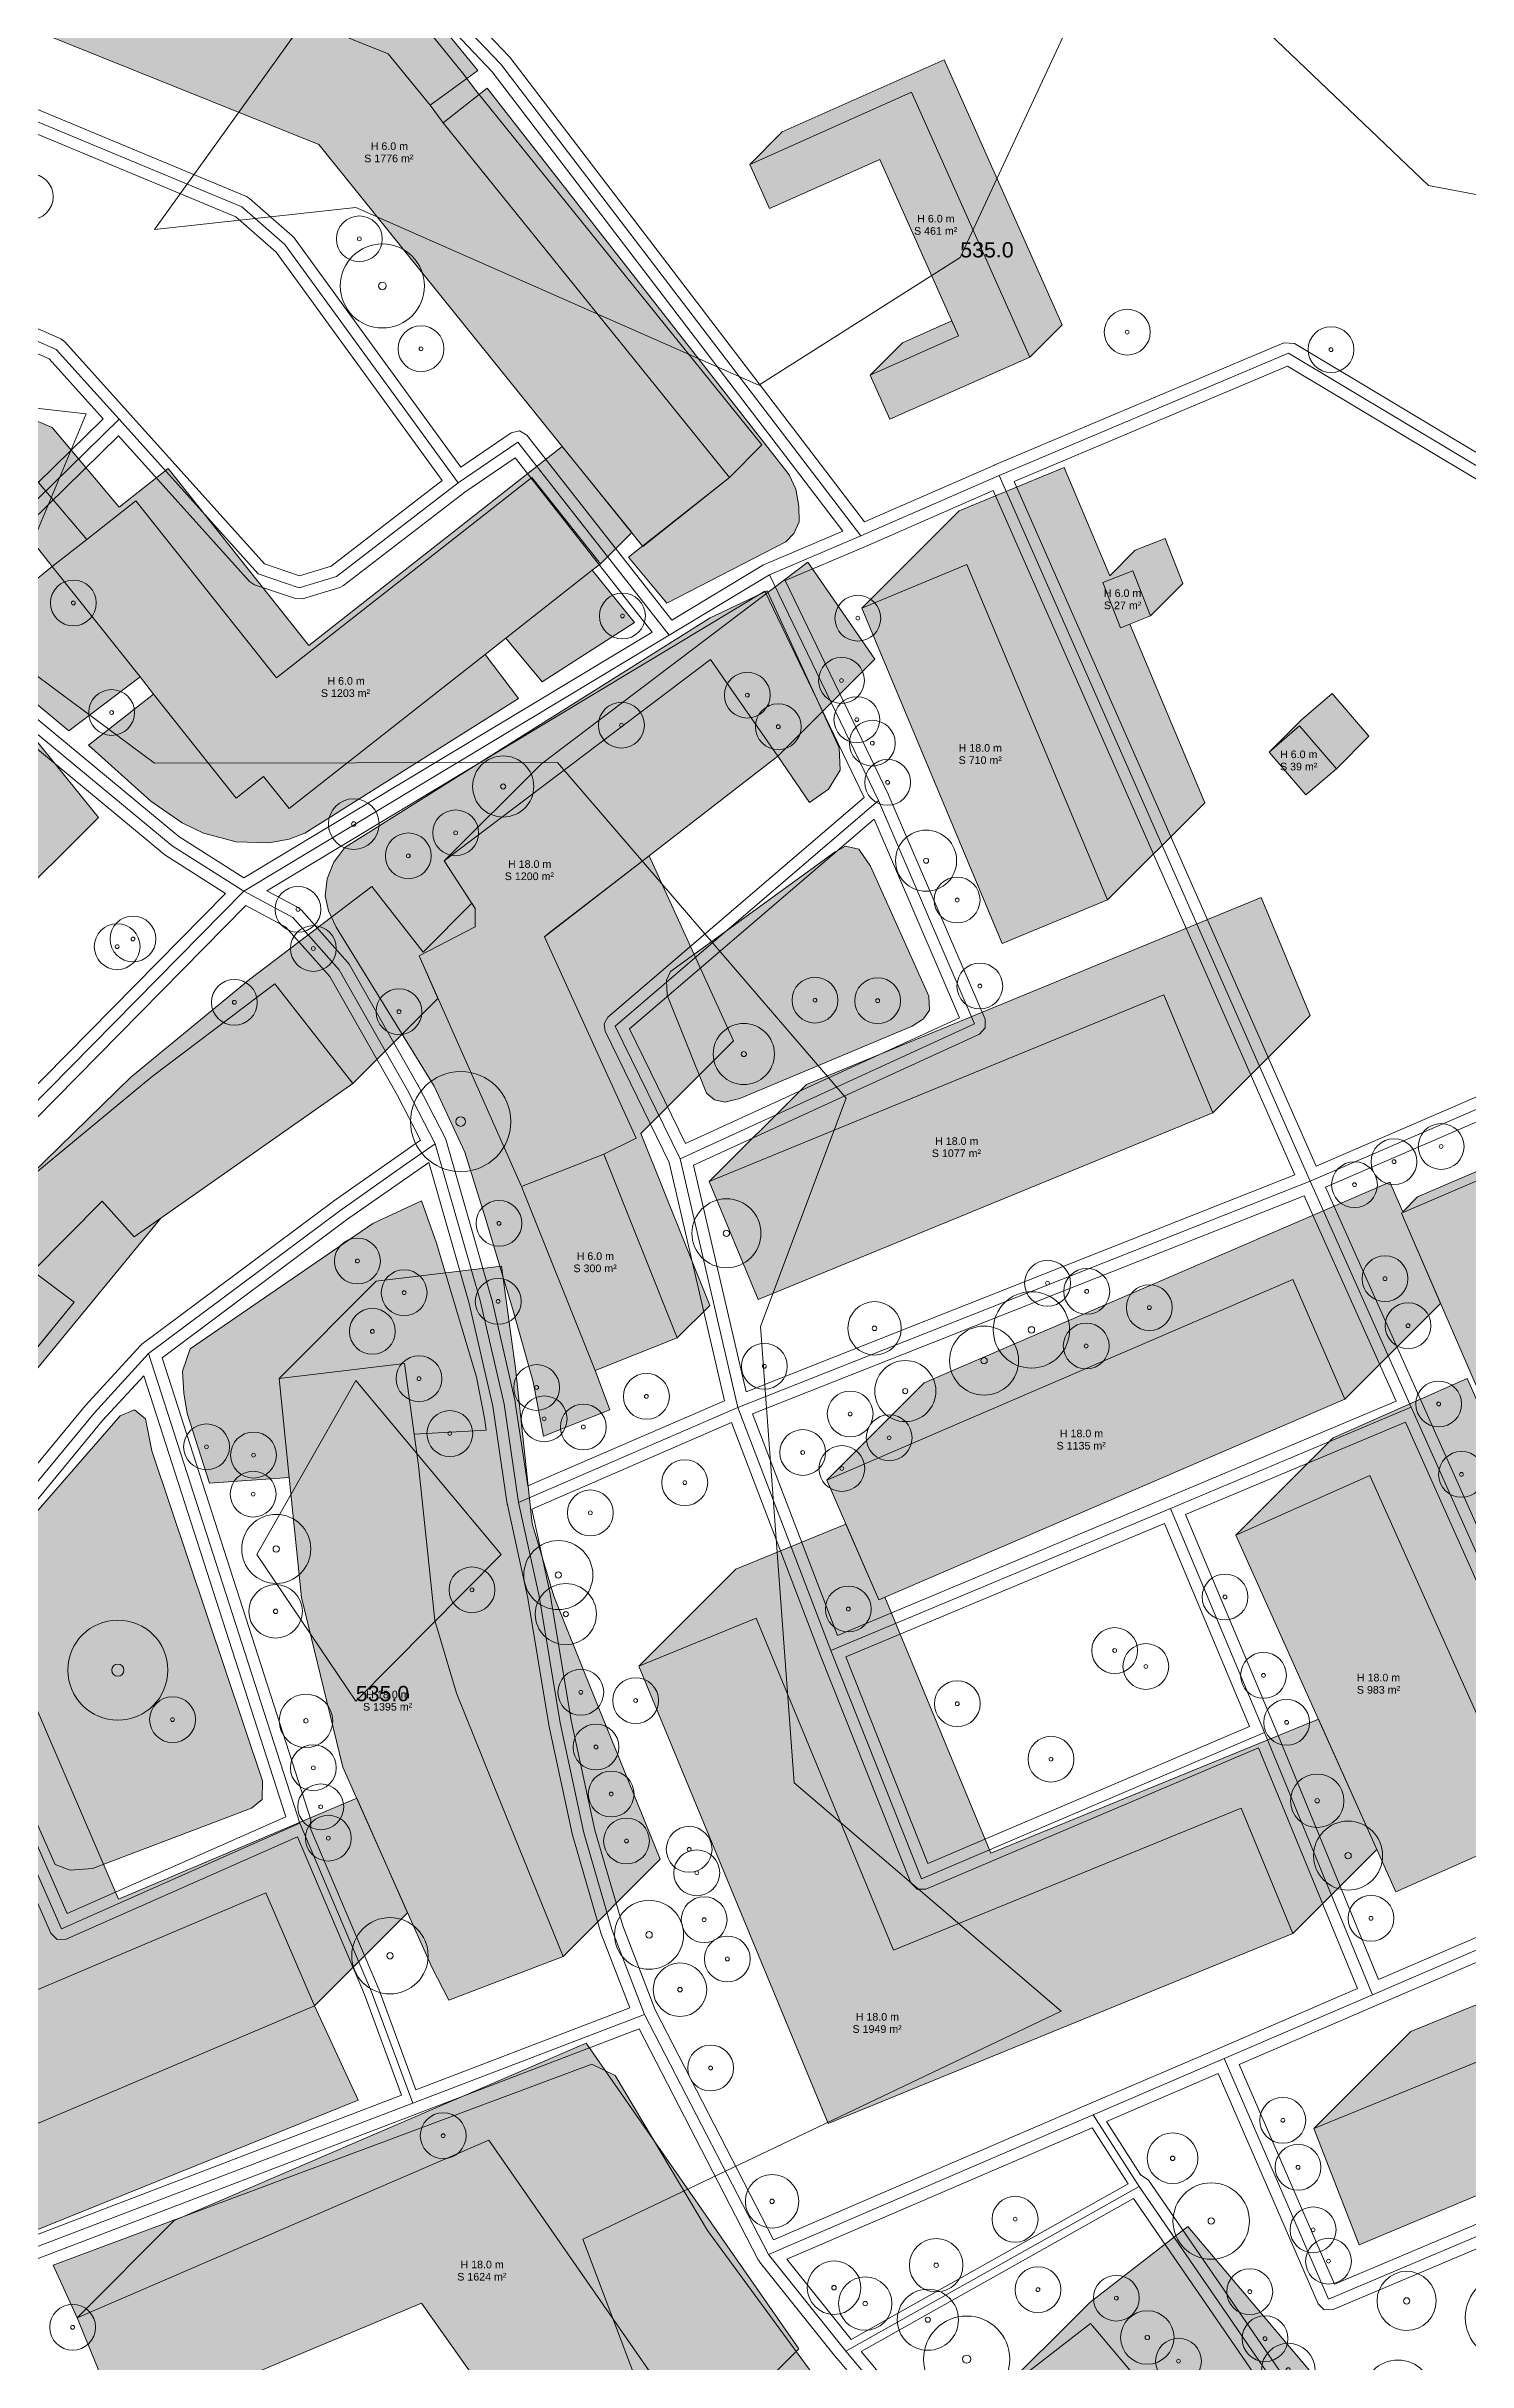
# Model space of a CAD drawing. Header units: metres. Extents: x -4 to 1086, y -7 to 929.
# Drawn here: x 500.1 to 686.2, y 417.3 to 720.5 of the extents above; entities that cross this region are included whole.
import ezdxf

# ---------------------------------------------------------------- set-up
doc = ezdxf.new("R2010")
doc.units = ezdxf.units.M
doc.header["$MEASUREMENT"] = 0
for name, color, linetype, lineweight, true_color in [('TPX_BUILDING_AREAS_TEXT', 7, 'CONTINUOUS', 0, 0x000000), ('TPX_BUILDING_HEIGHTS_TEXT', 7, 'CONTINUOUS', 0, 0x000000), ('TPX_BUILDINGS', 7, 'CONTINUOUS', 0, 0x000000), ('TPX_BUILDINGS_HATCH', 7, 'CONTINUOUS', 0, 0xf0f0f0), ('TPX_BUILDINGS_SHADOWS_HATCH', 7, 'CONTINUOUS', 0, 0x000000), ('TPX_BUILDINGS_SHADOWS_OUTLINES', 7, 'CONTINUOUS', 0, 0x000000), ('TPX_CONTOUR_LINES_5M', 7, 'CONTINUOUS', 0, 0x969696), ('TPX_CONTOUR_LINES_5M_TEXT', 7, 'CONTINUOUS', 0, 0x000000), ('TPX_ROADS_AXES', 7, 'CONTINUOUS', 0, 0x323232), ('TPX_ROADS_CONTOURS', 7, 'CONTINUOUS', 0, 0x646464), ('TPX_VEGETATION_GREEN_SPACES', 7, 'CONTINUOUS', 0, 0x58ba48), ('TPX_VEGETATION_GREEN_SPACES_HATCH', 7, 'CONTINUOUS', 0, 0x58ba48), ('TPX_VEGETATION_TREES_INDIVIDUAL', 7, 'CONTINUOUS', 0, 0x136734)]:
    doc.layers.add(name, color=color, linetype=linetype, lineweight=lineweight, true_color=true_color)
doc.styles.add('TPX_TEXTE', font='arial.ttf')

# ---------------------------------------------------------------- blocks, each defined once
blk = doc.blocks.new('TREETR003_CR035')
at = {"layer": 'TPX_VEGETATION_TREES_INDIVIDUAL'}
for radius in [3.5, 0.292]:
    blk.add_circle((0, 0, 0.04), radius, dxfattribs=at)
blk = doc.blocks.new('TREETR003_CR030')
at = {"layer": 'TPX_VEGETATION_TREES_INDIVIDUAL'}
for radius in [3, 0.25]:
    blk.add_circle((0, 0, 0.04), radius, dxfattribs=at)
blk = doc.blocks.new('TREETR005_CR055')
at = {"layer": 'TPX_VEGETATION_TREES_INDIVIDUAL'}
for radius in [5.51, 0.5]:
    blk.add_circle((0, 0, 0.04), radius, dxfattribs=at)
blk = doc.blocks.new('TREETR005_CR057')
at = {"layer": 'TPX_VEGETATION_TREES_INDIVIDUAL'}
for radius in [5.65, 0.542]:
    blk.add_circle((0, 0, 0.04), radius, dxfattribs=at)
blk = doc.blocks.new('TREETR003_CR033')
at = {"layer": 'TPX_VEGETATION_TREES_INDIVIDUAL'}
for radius in [3.32, 0.292]:
    blk.add_circle((0, 0, 0.04), radius, dxfattribs=at)
blk = doc.blocks.new('TREETR004_CR039')
at = {"layer": 'TPX_VEGETATION_TREES_INDIVIDUAL'}
for radius in [3.87, 0.417]:
    blk.add_circle((0, 0, 0.04), radius, dxfattribs=at)
blk = doc.blocks.new('TREETR003_CR040')
at = {"layer": 'TPX_VEGETATION_TREES_INDIVIDUAL'}
for radius in [4, 0.333]:
    blk.add_circle((0, 0, 0.04), radius, dxfattribs=at)
blk = doc.blocks.new('TREETR004_CR050')
at = {"layer": 'TPX_VEGETATION_TREES_INDIVIDUAL'}
for radius in [5, 0.417]:
    blk.add_circle((0, 0, 0.04), radius, dxfattribs=at)
blk = doc.blocks.new('TREETR006_CR066')
at = {"layer": 'TPX_VEGETATION_TREES_INDIVIDUAL'}
for radius in [6.56, 0.625]:
    blk.add_circle((0, 0, 0.04), radius, dxfattribs=at)
blk = doc.blocks.new('TREETR004_CR045')
at = {"layer": 'TPX_VEGETATION_TREES_INDIVIDUAL'}
for radius in [4.52, 0.417]:
    blk.add_circle((0, 0, 0.04), radius, dxfattribs=at)
blk = doc.blocks.new('TREETR008_CR066')
at = {"layer": 'TPX_VEGETATION_TREES_INDIVIDUAL'}
for radius in [6.55, 0.792]:
    blk.add_circle((0, 0, 0.04), radius, dxfattribs=at)

msp = doc.modelspace()

# ---------------------------------------------------------------- hatches: boundary and pattern name
at = {"layer": 'TPX_BUILDINGS_HATCH'}
for points in [[(493.4, 740.28), (487.98, 726.94), (535.82, 707.66), (578.21, 655.04), (589.56, 664.08), (552.1, 710.5), (550.38, 712.82), (544.9, 719.55), (507.77, 734.51), (503.33, 736.14), (493.4, 740.28)], [(613.4, 714.52), (592.21, 705.07), (594.78, 699.3), (609.23, 705.73), (619.53, 682.6), (607.97, 677.46), (610.54, 671.68), (628.86, 679.83), (613.4, 714.52)], [(490.13, 669.15), (487.9, 663.71), (493.68, 661.54), (500.92, 652.39), (505.43, 655.94), (496.63, 666.35), (490.13, 669.15)], [(505.43, 655.94), (500.92, 652.39), (512.41, 637.93), (514.18, 635.69), (525, 622.07), (528.58, 624.88), (531.91, 620.69), (557.56, 640.87), (560.28, 643.01), (571.6, 651.91), (572.67, 652.76), (563.67, 664.08), (530.27, 637.8), (511.85, 660.99), (505.43, 655.94)], [(620.65, 652.66), (606.89, 646.95), (625.26, 603.03), (639.04, 608.74), (620.65, 652.66)], [(642.36, 651.82), (638.43, 650.29), (640.74, 644.39), (644.67, 645.93), (642.36, 651.82)], [(556.29, 605.21), (548.94, 601.39), (562.35, 571.19), (573.1, 575.44), (577.35, 577.53), (565.33, 603.91), (595.88, 627.55), (587.09, 640.23), (552.23, 613.85), (556.28, 607.61), (556.29, 605.21)], [(664.2, 631.52), (660.2, 628.08), (665.02, 622.48), (669.02, 625.92), (664.2, 631.52)], [(476.8, 548.62), (469.05, 538.38), (481.52, 528.85), (503.78, 556.04), (498.37, 560.09), (507.46, 569.26), (511.62, 564.61), (540.26, 584.69), (530.03, 597.74), (514.01, 585.59), (498.5, 572.77), (487.27, 561.81), (476.8, 548.62)], [(646.41, 596.31), (586.92, 571.84), (593.33, 556.38), (652.84, 580.85), (646.41, 596.31)], [(725.4, 588.29), (677.51, 567.71), (687.32, 545.12), (735.23, 565.68), (725.4, 588.29)], [(573.1, 575.44), (562.35, 571.19), (571.99, 547.11), (582.73, 551.37), (573.1, 575.44)], [(663.29, 559.02), (602.3, 532.74), (609.12, 517.07), (670.11, 543.35), (663.29, 559.02)], [(547.01, 548.02), (530.6, 546.06), (531.94, 533.07), (533.54, 517.39), (538.96, 495.16), (550.6, 468.95), (552.83, 464.65), (567.78, 470.35), (558.52, 493.15), (553.84, 504.82), (551, 514.35), (548.84, 534.67), (548.27, 538.78), (547.01, 548.02)], [(673.4, 533.34), (655.84, 525.55), (676.78, 478.82), (694.33, 486.61), (673.4, 533.34)], [(593.06, 514.67), (577.68, 508.37), (602.48, 448.46), (663.32, 473.38), (656.54, 489.79), (611.05, 471.17), (593.06, 514.67)], [(477.65, 509.87), (462.57, 503.46), (488.14, 443.88), (535.24, 463.89), (528.88, 478.71), (496.87, 465.11), (485.83, 490.81), (477.65, 509.87)], [(710.11, 465.8), (666.04, 447.81), (671.99, 432.58), (716.62, 451.32), (710.11, 465.8)], [(558.06, 446.28), (504.16, 423.03), (510.09, 408.54), (549.23, 424.94), (570.12, 395.46), (585.9, 406.23), (558.06, 446.28)], [(636.82, 422.27), (624, 412.31), (657.94, 370.75), (661.02, 372.4), (667.53, 364.18), (732.02, 368.09), (730.8, 384.18), (671.52, 381.16), (636.82, 422.27)]]:
    msp.add_hatch(color=256, dxfattribs=at).paths.add_polyline_path(points)
at = {"layer": 'TPX_BUILDINGS_SHADOWS_HATCH'}
for points in [[(462.28, 691.39), (461.54, 689.61), (493.24, 676.75), (490.13, 669.15), (496.63, 666.35), (505.43, 655.94), (511.85, 660.99), (530.27, 637.8), (563.67, 664.08), (572.67, 652.76), (576.76, 656.85), (567.67, 668.13), (534.51, 642.04), (516.09, 665.23), (509.67, 660.18), (500.88, 670.59), (494.37, 673.39), (497.48, 680.99), (469.8, 692.22), (471.27, 693.7), (492.87, 746.46), (479.91, 751.72), (475.67, 747.48), (488.63, 742.22), (467.03, 689.46), (462.28, 691.39)], [(497.64, 744.52), (493.4, 740.28), (503.33, 736.14), (507.77, 734.51), (544.9, 719.55), (550.38, 712.82), (552.1, 710.5), (589.56, 664.08), (593.8, 668.32), (556.34, 714.74), (554.62, 717.07), (549.14, 723.79), (512.01, 738.75), (507.57, 740.38), (497.64, 744.52)], [(596.45, 709.32), (592.21, 705.07), (613.4, 714.52), (628.86, 679.83), (633.1, 684.07), (617.65, 718.76), (596.45, 709.32)], [(612.21, 681.7), (607.97, 677.46), (619.53, 682.6), (618.66, 684.57), (612.21, 681.7)], [(454.28, 664.22), (441.55, 651.49), (465.93, 641.77), (494.23, 606.81), (506.95, 619.54), (478.66, 654.5), (454.28, 664.22)], [(619.62, 659.68), (606.89, 646.95), (620.65, 652.66), (639.04, 608.74), (651.77, 621.47), (641.97, 644.87), (640.74, 644.39), (638.43, 650.29), (642.36, 651.82), (644.67, 645.93), (648.92, 650.17), (646.61, 656.07), (642.68, 654.53), (639.33, 651.18), (633.38, 665.39), (619.62, 659.68)], [(564.96, 626.57), (552.23, 613.85), (587.09, 640.23), (595.88, 627.55), (608.61, 640.28), (599.82, 652.95), (564.96, 626.57)], [(664.44, 632.32), (660.2, 628.08), (664.2, 631.52), (669.02, 625.92), (673.26, 630.16), (668.44, 635.76), (664.44, 632.32)], [(565.97, 604.41), (565.33, 603.91), (577.35, 577.53), (573.1, 575.44), (582.73, 551.37), (586.97, 555.62), (577.96, 578.14), (590.08, 590.26), (579.03, 614.51), (565.97, 604.41)], [(500, 574.54), (487.27, 561.81), (498.5, 572.77), (514.01, 585.59), (530.03, 597.74), (540.26, 584.69), (551.4, 595.83), (548.94, 601.39), (556.29, 605.21), (556.28, 607.61), (555.84, 608.29), (549.46, 601.91), (542.75, 610.47), (526.74, 598.32), (511.22, 585.5), (500, 574.54)], [(599.64, 584.57), (586.92, 571.84), (646.41, 596.31), (652.84, 580.85), (665.57, 593.58), (659.14, 609.04), (599.64, 584.57)], [(615.03, 545.47), (602.3, 532.74), (663.29, 559.02), (670.11, 543.35), (682.65, 555.88), (677.51, 567.71), (725.4, 588.29), (735.23, 565.68), (755.15, 519.75), (759.39, 523.99), (739.47, 569.92), (736.9, 568.82), (727.52, 590.41), (679.63, 569.83), (677.7, 567.9), (676.02, 571.75), (615.03, 545.47)], [(492.83, 542.66), (481.52, 528.85), (494.24, 541.58), (515.11, 567.06), (511.62, 564.61), (507.46, 569.26), (498.37, 560.09), (503.78, 556.04), (492.83, 542.66)], [(543.33, 558.79), (530.6, 546.06), (547.01, 548.02), (548.27, 538.78), (548.84, 534.67), (551, 514.35), (553.84, 504.82), (558.52, 493.15), (567.78, 470.35), (580.51, 483.08), (571.25, 505.88), (566.57, 517.55), (563.72, 527.07), (561.56, 547.4), (561, 551.51), (559.74, 560.75), (543.33, 558.79)], [(668.57, 538.28), (655.84, 525.55), (673.4, 533.34), (694.33, 486.61), (707.06, 499.34), (686.12, 546.07), (668.57, 538.28)], [(590.41, 521.1), (577.68, 508.37), (593.06, 514.67), (611.05, 471.17), (656.54, 489.79), (663.32, 473.38), (674.3, 484.36), (666.65, 501.44), (623.78, 483.89), (609.91, 517.42), (609.12, 517.07), (604.8, 526.99), (590.41, 521.1)], [(475.3, 516.19), (462.57, 503.46), (477.65, 509.87), (485.83, 490.81), (496.87, 465.11), (528.88, 478.71), (535.24, 463.89), (547.43, 476.08), (540.77, 491.09), (509.6, 477.84), (498.56, 503.53), (490.38, 522.6), (475.3, 516.19)], [(678.77, 460.54), (666.04, 447.81), (710.11, 465.8), (716.62, 451.32), (729.35, 464.04), (722.84, 478.53), (678.77, 460.54)], [(516.89, 435.76), (504.16, 423.03), (558.06, 446.28), (585.9, 406.23), (598.63, 418.96), (570.79, 459.01), (516.89, 435.76)], [(636.72, 425.04), (624, 412.31), (636.82, 422.27), (671.52, 381.16), (730.8, 384.18), (732.02, 368.09), (744.75, 380.82), (743.53, 396.91), (684.25, 393.89), (649.55, 435), (636.72, 425.04)]]:
    msp.add_hatch(color=256, dxfattribs=at).paths.add_polyline_path(points)
at = {"layer": 'TPX_VEGETATION_GREEN_SPACES_HATCH'}
for points in [[(510.07, 741.84), (507.77, 734.51), (544.9, 719.55), (550.38, 712.82), (556.6, 717.35), (553.05, 721.74), (549.43, 725.39), (546.37, 727.54), (510.07, 741.84)], [(557.85, 715.05), (552.1, 710.5), (589.56, 664.08), (576.35, 653.63), (581.37, 647.6), (596.96, 655.62), (597.99, 656.73), (598.69, 658.27), (598.63, 660.3), (598.27, 662.54), (597.37, 664.4), (557.85, 715.05)], [(493.59, 646.48), (492.31, 644.37), (492.38, 641.85), (493.32, 639.62), (494.96, 637.66), (503.07, 630.9), (512.41, 637.93), (500.92, 652.39), (493.59, 646.48)], [(536.89, 611.49), (536.65, 609.29), (537.06, 607.29), (538.09, 605.16), (550.9, 584.35), (554.91, 575.68), (557.65, 566.89), (561.31, 554.79), (563.86, 545.6), (565.22, 538.48), (573.89, 541.93), (571.99, 547.11), (562.35, 571.19), (548.94, 601.39), (556.29, 605.21), (556.28, 607.61), (552.23, 613.85), (587.09, 640.23), (595.88, 627.55), (600.02, 621.5), (602.54, 623.24), (604.04, 625.72), (603.91, 628.66), (594.48, 649.23), (587.04, 645.67), (539.22, 615.6), (537.79, 613.69), (536.89, 611.49)], [(571.6, 651.91), (560.28, 643.01), (565.06, 637.3), (577.15, 645.08), (571.6, 651.91)], [(514.18, 635.69), (505.64, 628.99), (513.82, 621.65), (517.93, 618.82), (520.71, 617.47), (524.98, 616.34), (529.25, 616.22), (531.91, 616.71), (533.99, 617.49), (561.95, 635.12), (557.56, 640.87), (531.91, 620.69), (528.58, 624.88), (525, 622.07), (514.18, 635.69)], [(581.83, 599.35), (581.34, 598.21), (581.41, 596.27), (586.55, 583.44), (587.6, 582.55), (588.97, 582.25), (590.91, 582.72), (613.48, 592.18), (614.94, 593.14), (615.74, 594.29), (615.65, 596.13), (608.03, 613.15), (606.5, 615.39), (604.76, 615.79), (603.38, 615.03), (581.83, 599.35)], [(518.97, 549.92), (517.97, 547.03), (518.14, 544.12), (518.57, 541.47), (521.48, 532.34), (531.94, 533.07), (530.6, 546.06), (547.01, 548.02), (548.27, 538.78), (557.71, 539.3), (557.48, 540.86), (556.46, 546.24), (551.22, 563.79), (549.26, 569.31), (542.87, 566.34), (518.97, 549.92)], [(488.92, 515.75), (488.81, 512.38), (489.4, 509.22), (501.28, 482.38), (503.27, 481.67), (506.16, 481.89), (526.98, 489.76), (528.37, 490.92), (528.44, 493.36), (513.93, 536.6), (513.11, 540.77), (511.7, 541.97), (509.81, 541.18), (491.18, 519.77), (488.92, 515.75)], [(455.85, 514.75), (455.55, 506.18), (455.9, 502.4), (456.07, 500.19), (457, 496.69), (461, 485.26), (482.34, 434.93), (483.69, 432.22), (485.03, 431.06), (486.58, 430.58), (490.64, 431.23), (540.95, 451.53), (535.24, 463.89), (488.14, 443.88), (462.57, 503.46), (477.65, 509.87), (485.83, 490.81), (490.84, 492.72), (484.97, 503.84), (482.66, 510.81), (481.82, 516.18), (458.57, 530.34), (457.75, 526.29), (455.85, 514.75)], [(571.54, 456.27), (501.05, 429.91), (504.16, 423.03), (558.06, 446.28), (585.9, 406.23), (570.12, 395.46), (560.05, 389.9), (561.8, 385.38), (598.18, 389.71), (611.79, 402.71), (603.36, 411.7), (586.7, 434.47), (574.59, 454.75), (571.54, 456.27)]]:
    msp.add_hatch(color=256, dxfattribs=at).paths.add_polyline_path(points)

# ---------------------------------------------------------------- linework, layer by layer
at = {"layer": 'TPX_BUILDINGS', "elevation": 0.04}
for points in [[(493.4, 740.28), (487.98, 726.94), (535.82, 707.66), (578.21, 655.04), (589.56, 664.08), (552.1, 710.5), (550.38, 712.82), (544.9, 719.55), (507.77, 734.51), (503.33, 736.14)], [(613.4, 714.52), (592.21, 705.07), (594.78, 699.3), (609.23, 705.73), (619.53, 682.6), (607.97, 677.46), (610.54, 671.68), (628.86, 679.83)], [(490.13, 669.15), (487.9, 663.71), (493.68, 661.54), (500.92, 652.39), (505.43, 655.94), (496.63, 666.35)], [(505.43, 655.94), (500.92, 652.39), (512.41, 637.93), (514.18, 635.69), (525, 622.07), (528.58, 624.88), (531.91, 620.69), (557.56, 640.87), (560.28, 643.01), (571.6, 651.91), (572.67, 652.76), (563.67, 664.08), (530.27, 637.8), (511.85, 660.99)], [(620.65, 652.66), (606.89, 646.95), (625.26, 603.03), (639.04, 608.74)], [(642.36, 651.82), (638.43, 650.29), (640.74, 644.39), (644.67, 645.93)], [(556.29, 605.21), (548.94, 601.39), (562.35, 571.19), (573.1, 575.44), (577.35, 577.53), (565.33, 603.91), (595.88, 627.55), (587.09, 640.23), (552.23, 613.85), (556.28, 607.61)], [(664.2, 631.52), (660.2, 628.08), (665.02, 622.48), (669.02, 625.92)], [(476.8, 548.62), (469.05, 538.38), (481.52, 528.85), (503.78, 556.04), (498.37, 560.09), (507.46, 569.26), (511.62, 564.61), (540.26, 584.69), (530.03, 597.74), (514.01, 585.59), (498.5, 572.77), (487.27, 561.81)], [(646.41, 596.31), (586.92, 571.84), (593.33, 556.38), (652.84, 580.85)], [(725.4, 588.29), (677.51, 567.71), (687.32, 545.12), (735.23, 565.68)], [(573.1, 575.44), (562.35, 571.19), (571.99, 547.11), (582.73, 551.37)], [(663.29, 559.02), (602.3, 532.74), (609.12, 517.07), (670.11, 543.35)], [(547.01, 548.02), (530.6, 546.06), (531.94, 533.07), (533.54, 517.39), (538.96, 495.16), (550.6, 468.95), (552.83, 464.65), (567.78, 470.35), (558.52, 493.15), (553.84, 504.82), (551, 514.35), (548.84, 534.67), (548.27, 538.78)], [(673.4, 533.34), (655.84, 525.55), (676.78, 478.82), (694.33, 486.61)], [(593.06, 514.67), (577.68, 508.37), (602.48, 448.46), (663.32, 473.38), (656.54, 489.79), (611.05, 471.17)], [(477.65, 509.87), (462.57, 503.46), (488.14, 443.88), (535.24, 463.89), (528.88, 478.71), (496.87, 465.11), (485.83, 490.81)], [(710.11, 465.8), (666.04, 447.81), (671.99, 432.58), (716.62, 451.32)], [(558.06, 446.28), (504.16, 423.03), (510.09, 408.54), (549.23, 424.94), (570.12, 395.46), (585.9, 406.23)], [(636.82, 422.27), (624, 412.31), (657.94, 370.75), (661.02, 372.4), (667.53, 364.18), (732.02, 368.09), (730.8, 384.18), (671.52, 381.16)]]:
    msp.add_lwpolyline(points, close=True, dxfattribs=at)
at = {"layer": 'TPX_BUILDINGS_SHADOWS_OUTLINES', "elevation": 0.04}
msp.add_lwpolyline([(488.63, 742.22), (467.03, 689.46), (462.28, 691.39), (461.54, 689.61), (493.24, 676.75), (490.13, 669.15), (496.63, 666.35), (505.43, 655.94), (511.85, 660.99), (530.27, 637.8), (563.67, 664.08), (572.67, 652.76), (576.76, 656.85), (567.67, 668.13), (534.51, 642.04), (516.09, 665.23), (509.67, 660.18), (500.88, 670.59), (494.37, 673.39), (497.48, 680.99), (469.8, 692.22), (471.27, 693.7), (492.87, 746.46)], dxfattribs=at)
for points in [[(497.64, 744.52), (493.4, 740.28), (503.33, 736.14), (507.77, 734.51), (544.9, 719.55), (550.38, 712.82), (552.1, 710.5), (589.56, 664.08), (593.8, 668.32), (556.34, 714.74), (554.62, 717.07), (549.14, 723.79), (512.01, 738.75), (507.57, 740.38)], [(596.45, 709.32), (592.21, 705.07), (613.4, 714.52), (628.86, 679.83), (633.1, 684.07), (617.65, 718.76)], [(612.21, 681.7), (607.97, 677.46), (619.53, 682.6), (618.66, 684.57)], [(454.28, 664.22), (441.55, 651.49), (465.93, 641.77), (494.23, 606.81), (506.95, 619.54), (478.66, 654.5)], [(619.62, 659.68), (606.89, 646.95), (620.65, 652.66), (639.04, 608.74), (651.77, 621.47), (641.97, 644.87), (640.74, 644.39), (638.43, 650.29), (642.36, 651.82), (644.67, 645.93), (648.92, 650.17), (646.61, 656.07), (642.68, 654.53), (639.33, 651.18), (633.38, 665.39)], [(564.96, 626.57), (552.23, 613.85), (587.09, 640.23), (595.88, 627.55), (608.61, 640.28), (599.82, 652.95)], [(664.44, 632.32), (660.2, 628.08), (664.2, 631.52), (669.02, 625.92), (673.26, 630.16), (668.44, 635.76)], [(565.97, 604.41), (565.33, 603.91), (577.35, 577.53), (573.1, 575.44), (582.73, 551.37), (586.97, 555.62), (577.96, 578.14), (590.08, 590.26), (579.03, 614.51)], [(500, 574.54), (487.27, 561.81), (498.5, 572.77), (514.01, 585.59), (530.03, 597.74), (540.26, 584.69), (551.4, 595.83), (548.94, 601.39), (556.29, 605.21), (556.28, 607.61), (555.84, 608.29), (549.46, 601.91), (542.75, 610.47), (526.74, 598.32), (511.22, 585.5)], [(599.64, 584.57), (586.92, 571.84), (646.41, 596.31), (652.84, 580.85), (665.57, 593.58), (659.14, 609.04)], [(615.03, 545.47), (602.3, 532.74), (663.29, 559.02), (670.11, 543.35), (682.65, 555.88), (677.51, 567.71), (725.4, 588.29), (735.23, 565.68), (755.15, 519.75), (759.39, 523.99), (739.47, 569.92), (736.9, 568.82), (727.52, 590.41), (679.63, 569.83), (677.7, 567.9), (676.02, 571.75)], [(492.83, 542.66), (481.52, 528.85), (494.24, 541.58), (515.11, 567.06), (511.62, 564.61), (507.46, 569.26), (498.37, 560.09), (503.78, 556.04)], [(543.33, 558.79), (530.6, 546.06), (547.01, 548.02), (548.27, 538.78), (548.84, 534.67), (551, 514.35), (553.84, 504.82), (558.52, 493.15), (567.78, 470.35), (580.51, 483.08), (571.25, 505.88), (566.57, 517.55), (563.72, 527.07), (561.56, 547.4), (561, 551.51), (559.74, 560.75)], [(668.57, 538.28), (655.84, 525.55), (673.4, 533.34), (694.33, 486.61), (707.06, 499.34), (686.12, 546.07)], [(590.41, 521.1), (577.68, 508.37), (593.06, 514.67), (611.05, 471.17), (656.54, 489.79), (663.32, 473.38), (674.3, 484.36), (666.65, 501.44), (623.78, 483.89), (609.91, 517.42), (609.12, 517.07), (604.8, 526.99)], [(475.3, 516.19), (462.57, 503.46), (477.65, 509.87), (485.83, 490.81), (496.87, 465.11), (528.88, 478.71), (535.24, 463.89), (547.43, 476.08), (540.77, 491.09), (509.6, 477.84), (498.56, 503.53), (490.38, 522.6)], [(678.77, 460.54), (666.04, 447.81), (710.11, 465.8), (716.62, 451.32), (729.35, 464.04), (722.84, 478.53)], [(516.89, 435.76), (504.16, 423.03), (558.06, 446.28), (585.9, 406.23), (598.63, 418.96), (570.79, 459.01)], [(636.72, 425.04), (624, 412.31), (636.82, 422.27), (671.52, 381.16), (730.8, 384.18), (732.02, 368.09), (744.75, 380.82), (743.53, 396.91), (684.25, 393.89), (649.55, 435)]]:
    msp.add_lwpolyline(points, close=True, dxfattribs=at)
at = {"layer": 'TPX_CONTOUR_LINES_5M', "elevation": 0.05}
for points in [[(725.27, 693.92), (681.08, 702.29), (649.83, 732.17), (666.32, 762.05), (646.15, 800.09), (540.65, 842.56), (495.32, 821.82), (487.91, 764.12), (435.16, 786.77), (417.19, 732.17), (417.55, 702.29), (435.16, 680.36), (505.37, 672.4), (492.88, 642.52), (514.28, 626.66), (567.03, 626.73), (604.84, 582.75), (593.63, 552.86), (598.03, 493.09), (633, 463.21), (570.36, 433.33), (604.29, 343.67)], [(540.65, 762.32), (539.86, 732.17), (514.28, 696.53), (540.65, 699.41), (593.4, 676.15), (619.77, 692.88), (638.04, 732.17), (593.4, 733.77), (567.03, 762.36), (540.65, 762.32)], [(540.65, 545.8), (527.68, 522.98), (540.65, 503.79), (559.66, 522.98), (540.65, 545.8)]]:
    msp.add_lwpolyline(points, dxfattribs=at)
at = {"layer": 'TPX_ROADS_AXES', "elevation": 0.03}
for points in [[(606.75, 656.4), (559.63, 718.19), (550.57, 727.71)], [(554.03, 663.36), (531.34, 694.58), (525.74, 699.49), (481.97, 717.73)], [(472.54, 693.62), (501.43, 680.83), (509.65, 671.69), (527.85, 651.44), (533.23, 649.61), (538.12, 651.09), (554.03, 663.36), (561.84, 668.68), (581.66, 643.4)], [(771.95, 507.96), (753.44, 549.72), (731.07, 600.19), (706.44, 654.13), (662.74, 680.33), (624.86, 664.32)], [(525.97, 609.86), (516.59, 615.82), (481.94, 644.55), (477.78, 647.83), (463.87, 656.74), (425.7, 677.97)], [(481.94, 644.55), (509.65, 671.69)], [(665.59, 571.89), (624.86, 664.32), (606.75, 656.4)], [(606.75, 656.4), (594.81, 651.31), (581.66, 643.4), (525.97, 609.86)], [(583.11, 574.84), (621.65, 592.51), (609.06, 621.76), (594.81, 651.31)], [(574.62, 592.22), (609.06, 621.76)], [(525.97, 609.86), (491.97, 575.36), (490.86, 574), (477.05, 561.08), (463.45, 544.33), (457.04, 532.49), (454.18, 521.9)], [(525.97, 609.86), (532.4, 606.41), (538.46, 599.57), (547.42, 583.82), (551.05, 576.79), (556.93, 556.26), (560.05, 542.69), (561.95, 529.83)], [(665.59, 571.89), (731.07, 600.19)], [(673.72, 465.35), (659.61, 499.68), (614.68, 480.54), (602.84, 510.42), (590.66, 542.26), (583.11, 574.84), (574.62, 592.22)], [(551.05, 576.79), (546.78, 573.8), (538.57, 568.03), (513.53, 549.33), (506.38, 541.52), (485.64, 516.4)], [(561.95, 529.83), (590.66, 542.26), (665.59, 571.89)], [(706.84, 479.61), (678.81, 542.29), (665.59, 571.89)], [(533.34, 487.81), (513.53, 549.33)], [(602.84, 510.42), (647.29, 529.03), (678.81, 542.29)], [(457.04, 532.49), (485.64, 516.4), (487.26, 507.77), (502.11, 473.99), (533.34, 487.81)], [(561.95, 529.83), (564.63, 517.55), (567.38, 500.96), (570.49, 486.54), (574.18, 473.87), (578.46, 462.74)], [(659.61, 499.68), (647.29, 529.03)], [(548.1, 451.14), (542.71, 465.74), (533.34, 487.81)], [(594.65, 431.3), (637.17, 449.61), (654.32, 456.99), (673.72, 465.35), (706.84, 479.61)], [(710.87, 481.34), (724.83, 449.54), (667.98, 425.48), (654.32, 456.99)], [(578.46, 462.74), (548.1, 451.14), (498.18, 432.05), (483.15, 428.08)], [(578.46, 462.74), (594.65, 431.3)], [(604.8, 418.65), (643.18, 440.22), (637.17, 449.61)], [(643.18, 440.22), (675.48, 393.24), (724.4, 396.67), (744.12, 398.06), (784.37, 400.89), (821.73, 403.52)], [(594.65, 431.3), (604.8, 418.65), (617.79, 403.11), (660.28, 344.69)]]:
    msp.add_lwpolyline(points, dxfattribs=at)
at = {"layer": 'TPX_ROADS_CONTOURS', "elevation": 0.03}
for points in [[(552.37, 727.99), (599.37, 825.43), (734.7, 705.76), (705.91, 656.2), (663.51, 681.61), (662.15, 681.71), (624.28, 665.7), (624.26, 665.69), (607.23, 658.25), (560.83, 719.1), (560.72, 719.22)], [(427.6, 678.63), (462.12, 761.21), (492.73, 749.61), (480.57, 718.28), (471.15, 694.16), (471.16, 693.04), (471.94, 692.24), (500.53, 679.58), (507.57, 671.76), (481.84, 646.54), (478.71, 649.01), (478.59, 649.1), (464.68, 658.01), (464.6, 658.06)], [(483.9, 718.55), (495.51, 748.5), (522.79, 737.11), (522.82, 737.1), (549.71, 726.43), (558.49, 717.21), (604.39, 657.02), (594.22, 652.69), (594.03, 652.6), (582.03, 645.37), (563.02, 669.6), (562.07, 670.16), (561, 669.92), (554.39, 665.42), (532.56, 695.46), (532.33, 695.71), (526.73, 700.62), (526.32, 700.88)], [(474.46, 694.41), (482.81, 715.76), (524.94, 698.2), (530.23, 693.57), (551.96, 663.66), (537.42, 652.45), (533.26, 651.18), (528.7, 652.74), (510.76, 672.69), (502.55, 681.83), (502.04, 682.2)], [(626.85, 663.53), (662.62, 678.65), (705.27, 653.08), (729.07, 600.96), (666.36, 573.85)], [(372.45, 543.7), (377.87, 558.07), (397.62, 610.41), (422.5, 669.25), (426.27, 675.93), (463.1, 655.46), (476.91, 646.61), (481, 643.38), (515.63, 614.66), (515.78, 614.55), (523.6, 609.59), (490.9, 576.42), (490.79, 576.28), (458.49, 611.11), (458.35, 611.24), (448.37, 619.56), (448.07, 619.75), (441.62, 622.93), (441.39, 623.02), (433.81, 625.32), (432.81, 625.27), (428.55, 623.53), (427.71, 622.66), (394.98, 534.38)], [(484.18, 644.64), (509.58, 669.52), (526.73, 650.44), (527.37, 650.02), (532.75, 648.19), (533.67, 648.17), (538.55, 649.66), (539.03, 649.9), (554.91, 662.15), (561.53, 666.65), (579.44, 643.81), (525.99, 611.63), (517.47, 617.03)], [(584.84, 573.98), (622.27, 591.15), (623.05, 591.97), (623.03, 593.11), (610.44, 622.35), (610.41, 622.41), (596.84, 650.55), (607.35, 655.02), (624.09, 662.34), (663.59, 572.71), (591.73, 544.3)], [(529, 609.94), (582.44, 642.12), (594.17, 649.18), (607.21, 622.15), (573.64, 593.36), (573.15, 592.52), (573.27, 591.56), (581.68, 574.33), (588.92, 543.14), (563.15, 531.98), (561.53, 542.91), (561.51, 543.03), (558.39, 556.6), (558.37, 556.68), (552.49, 577.21), (552.38, 577.48), (548.75, 584.51), (548.72, 584.56), (539.76, 600.31), (539.58, 600.56), (533.52, 607.41), (533.11, 607.73)], [(576.47, 591.84), (608.49, 619.29), (619.69, 593.27), (583.81, 576.81)], [(459.06, 533.07), (464.7, 543.5), (478.15, 560.06), (491.88, 572.9), (492.02, 573.05), (493.09, 574.36), (526.25, 608.01), (531.45, 605.22), (537.23, 598.69), (546.1, 583.11), (549.11, 577.27), (537.71, 569.26), (537.67, 569.24), (512.63, 550.53), (512.42, 550.34), (505.27, 542.53), (505.22, 542.47), (485.28, 518.32)], [(667.58, 571.11), (730.31, 598.22), (752.07, 549.12), (769.97, 508.73), (764.15, 506.19), (747.05, 546.23), (746.23, 547.03), (745.08, 547.02), (744.28, 546.2), (744.29, 545.05), (761.4, 504.99), (719.14, 486.54), (714.9, 484.72), (710.28, 482.72), (707.6, 481.57), (680.18, 542.9)], [(515.29, 548.77), (539.45, 566.82), (550.19, 574.36), (555.48, 555.89), (558.57, 542.41), (560.47, 529.61), (560.5, 529.56), (560.49, 529.51), (563.16, 517.27), (565.9, 500.71), (565.91, 500.64), (569.02, 486.22), (569.05, 486.12), (572.74, 473.45), (572.78, 473.33), (576.52, 463.61), (548.51, 452.9), (543.65, 466.09), (543.63, 466.14), (534.68, 487.21), (534.74, 487.27), (534.73, 487.77), (534.77, 488.27)], [(592.59, 541.42), (664.81, 569.96), (676.82, 543.08), (646.71, 530.42), (603.69, 512.4)], [(487.24, 515.99), (507.51, 540.53), (512.89, 546.41), (531.5, 488.64), (502.88, 475.97), (488.7, 508.22)], [(563.68, 528.94), (589.82, 540.27), (601.44, 509.88), (601.45, 509.86), (613.29, 479.99), (614.11, 479.16), (615.27, 479.16), (658.8, 497.7), (671.78, 466.14), (653.72, 458.36), (636.58, 450.99), (595.34, 433.23), (579.83, 463.36), (575.6, 474.35), (571.94, 486.91), (568.85, 501.24), (566.11, 517.8), (566.09, 517.87)], [(649.25, 528.23), (678.04, 540.34), (704.85, 480.38), (674.53, 467.33), (660.99, 500.26)], [(454.79, 510.46), (455.66, 521.64), (457.98, 530.24), (484.29, 515.44), (485.78, 507.5), (485.89, 507.17), (500.73, 473.39), (501.57, 472.59), (502.72, 472.62), (533.01, 486.03), (541.78, 465.38), (546.64, 452.19), (497.72, 433.48), (484.06, 429.88), (481.65, 436.09), (458.76, 491.96), (456.23, 500.02)], [(604.78, 509.6), (646.49, 527.07), (657.65, 500.47), (615.51, 482.52)], [(638.92, 448.73), (653.54, 455.02), (666.61, 424.88), (667.43, 424.08), (668.57, 424.1), (725.42, 448.16), (726.23, 448.99), (726.21, 450.14), (712.85, 480.56), (716.08, 481.96), (718.93, 483.18), (732.32, 450.92), (722.03, 445.88), (721.4, 445.3), (721.19, 444.48), (721.55, 434.04), (722.84, 398.07), (676.23, 394.8), (644.41, 441.07), (643.45, 441.7), (643.43, 441.69)], [(656.29, 456.2), (674.32, 463.97), (707.43, 478.23), (710.1, 479.38), (722.85, 450.33), (668.77, 427.44)], [(490.52, 413.52), (498.61, 430.62), (498.72, 430.65), (548.63, 449.74), (577.75, 460.86), (593.31, 430.61), (593.43, 430.51), (593.48, 430.36), (603.63, 417.71), (603.65, 417.69), (615.68, 403.3), (598.78, 389.15), (560.03, 385.3), (541.4, 411.68), (540.63, 412.24), (539.68, 412.23), (508.01, 401.03), (507.98, 401.01), (498.73, 397.5), (492.62, 406.3), (490.58, 413.36)], [(597.05, 430.7), (637.06, 447.93), (641.76, 440.58), (641.75, 440.57), (605.49, 420.19)], [(606.78, 418.62), (642.43, 438.66), (674.24, 392.39), (675.58, 391.74), (724.5, 395.18), (742.98, 396.48), (754.47, 352.72), (661.01, 346.25), (619.01, 403.99), (618.94, 404.07)]]:
    msp.add_lwpolyline(points, close=True, dxfattribs=at)
at = {"layer": 'TPX_VEGETATION_GREEN_SPACES', "elevation": 0}
for points in [[(510.07, 741.84), (507.77, 734.51), (544.9, 719.55), (550.38, 712.82), (556.6, 717.35), (553.05, 721.74), (549.43, 725.39), (546.37, 727.54)], [(557.85, 715.05), (552.1, 710.5), (589.56, 664.08), (576.35, 653.63), (581.37, 647.6), (596.96, 655.62), (597.99, 656.73), (598.69, 658.27), (598.63, 660.3), (598.27, 662.54), (597.37, 664.4)], [(493.59, 646.48), (492.31, 644.37), (492.38, 641.85), (493.32, 639.62), (494.96, 637.66), (503.07, 630.9), (512.41, 637.93), (500.92, 652.39)], [(536.89, 611.49), (536.65, 609.29), (537.06, 607.29), (538.09, 605.16), (550.9, 584.35), (554.91, 575.68), (557.65, 566.89), (561.31, 554.79), (563.86, 545.6), (565.22, 538.48), (573.89, 541.93), (571.99, 547.11), (562.35, 571.19), (548.94, 601.39), (556.29, 605.21), (556.28, 607.61), (552.23, 613.85), (587.09, 640.23), (595.88, 627.55), (600.02, 621.5), (602.54, 623.24), (604.04, 625.72), (603.91, 628.66), (594.48, 649.23), (587.04, 645.67), (539.22, 615.6), (537.79, 613.69)], [(571.6, 651.91), (560.28, 643.01), (565.06, 637.3), (577.15, 645.08)], [(514.18, 635.69), (505.64, 628.99), (513.82, 621.65), (517.93, 618.82), (520.71, 617.47), (524.98, 616.34), (529.25, 616.22), (531.91, 616.71), (533.99, 617.49), (561.95, 635.12), (557.56, 640.87), (531.91, 620.69), (528.58, 624.88), (525, 622.07)], [(581.83, 599.35), (581.34, 598.21), (581.41, 596.27), (586.55, 583.44), (587.6, 582.55), (588.97, 582.25), (590.91, 582.72), (613.48, 592.18), (614.94, 593.14), (615.74, 594.29), (615.65, 596.13), (608.03, 613.15), (606.5, 615.39), (604.76, 615.79), (603.38, 615.03)], [(518.97, 549.92), (517.97, 547.03), (518.14, 544.12), (518.57, 541.47), (521.48, 532.34), (531.94, 533.07), (530.6, 546.06), (547.01, 548.02), (548.27, 538.78), (557.71, 539.3), (557.48, 540.86), (556.46, 546.24), (551.22, 563.79), (549.26, 569.31), (542.87, 566.34)], [(488.92, 515.75), (488.81, 512.38), (489.4, 509.22), (501.28, 482.38), (503.27, 481.67), (506.16, 481.89), (526.98, 489.76), (528.37, 490.92), (528.44, 493.36), (513.93, 536.6), (513.11, 540.77), (511.7, 541.97), (509.81, 541.18), (491.18, 519.77)], [(455.85, 514.75), (455.55, 506.18), (455.9, 502.4), (456.07, 500.19), (457, 496.69), (461, 485.26), (482.34, 434.93), (483.69, 432.22), (485.03, 431.06), (486.58, 430.58), (490.64, 431.23), (540.95, 451.53), (535.24, 463.89), (488.14, 443.88), (462.57, 503.46), (477.65, 509.87), (485.83, 490.81), (490.84, 492.72), (484.97, 503.84), (482.66, 510.81), (481.82, 516.18), (458.57, 530.34), (457.75, 526.29)], [(571.54, 456.27), (501.05, 429.91), (504.16, 423.03), (558.06, 446.28), (585.9, 406.23), (570.12, 395.46), (560.05, 389.9), (561.8, 385.38), (598.18, 389.71), (611.79, 402.71), (603.36, 411.7), (586.7, 434.47), (574.59, 454.75)]]:
    msp.add_lwpolyline(points, close=True, dxfattribs=at)

# ---------------------------------------------------------------- block references
at = {"layer": 'TPX_VEGETATION_TREES_INDIVIDUAL'}
for name, p in [('TREETR003_CR030', (498.03, 700.83, 0.04)), ('TREETR003_CR030', (541.11, 695.31, 0.04)), ('TREETR005_CR055', (544.13, 689.15, 0.04)), ('TREETR003_CR030', (641.63, 683.1, 0.04)), ('TREETR003_CR030', (549.19, 680.92, 0.04)), ('TREETR003_CR030', (668.31, 680.81, 0.04)), ('TREETR003_CR030', (503.68, 647.63, 0.04)), ('TREETR003_CR030', (575.55, 645.93, 0.04)), ('TREETR003_CR030', (606.36, 645.63, 0.04)), ('TREETR003_CR030', (604.23, 637.48, 0.04)), ('TREETR003_CR030', (591.89, 635.55, 0.04)), ('TREETR003_CR030', (508.68, 633.28, 0.04)), ('TREETR003_CR030', (575.42, 631.62, 0.04)), ('TREETR003_CR030', (595.95, 631.42, 0.04)), ('TREETR003_CR030', (606.23, 632.35, 0.04)), ('TREETR003_CR030', (608.26, 629.26, 0.04)), ('TREETR003_CR040', (559.94, 623.59, 0.04)), ('TREETR003_CR030', (610.26, 624.13, 0.04)), ('TREETR003_CR033', (540.38, 618.67, 0.04)), ('TREETR003_CR030', (553.72, 617.52, 0.04)), ('TREETR003_CR030', (547.52, 614.51, 0.04)), ('TREETR003_CR040', (615.3, 613.87, 0.04)), ('TREETR003_CR030', (533.08, 607.5, 0.04)), ('TREETR003_CR030', (619.36, 608.72, 0.04)), ('TREETR003_CR030', (511.48, 603.62, 0.04)), ('TREETR003_CR030', (509.41, 602.62, 0.04)), ('TREETR003_CR030', (535.09, 602.37, 0.04)), ('TREETR003_CR030', (622.33, 597.45, 0.04)), ('TREETR003_CR030', (524.75, 595.32, 0.04)), ('TREETR003_CR030', (600.75, 595.61, 0.04)), ('TREETR003_CR030', (608.96, 595.53, 0.04)), ('TREETR003_CR030', (546.3, 594.09, 0.04)), ('TREETR003_CR040', (591.44, 588.55, 0.04)), ('TREETR006_CR066', (554.38, 579.7, 0.04)), ('TREETR003_CR030', (682.72, 576.44, 0.04)), ('TREETR003_CR030', (676.54, 574.45, 0.04)), ('TREETR003_CR030', (671.38, 571.43, 0.04)), ('TREETR003_CR030', (559.39, 566.37, 0.04)), ('TREETR004_CR045', (589.16, 565.07, 0.04)), ('TREETR003_CR030', (540.86, 561.44, 0.04)), ('TREETR003_CR030', (631.2, 558.53, 0.04)), ('TREETR003_CR030', (675.37, 559.13, 0.04)), ('TREETR003_CR030', (546.98, 557.29, 0.04)), ('TREETR003_CR030', (559.29, 556.15, 0.04)), ('TREETR003_CR030', (636.33, 557.46, 0.04)), ('TREETR003_CR030', (644.52, 555.34, 0.04)), ('TREETR003_CR030', (542.82, 552.22, 0.04)), ('TREETR003_CR035', (608.55, 552.62, 0.04)), ('TREETR004_CR050', (629.09, 552.42, 0.04)), ('TREETR003_CR030', (678.39, 552.97, 0.04)), ('TREETR004_CR045', (622.89, 548.39, 0.04)), ('TREETR003_CR030', (636.26, 550.31, 0.04)), ('TREETR003_CR030', (548.92, 546.03, 0.04)), ('TREETR003_CR030', (594.13, 547.65, 0.04)), ('TREETR003_CR030', (564.32, 544.87, 0.04)), ('TREETR003_CR030', (578.69, 543.71, 0.04)), ('TREETR003_CR040', (612.58, 544.4, 0.04)), ('TREETR003_CR030', (565.31, 540.77, 0.04)), ('TREETR003_CR030', (605.36, 541.41, 0.04)), ('TREETR003_CR030', (682.4, 542.72, 0.04)), ('TREETR003_CR030', (521.11, 537.1, 0.04)), ('TREETR003_CR030', (552.96, 538.84, 0.04)), ('TREETR003_CR030', (570.43, 539.7, 0.04)), ('TREETR003_CR030', (610.47, 538.29, 0.04)), ('TREETR003_CR030', (527.26, 536.02, 0.04)), ('TREETR003_CR030', (599.15, 536.36, 0.04)), ('TREETR003_CR030', (604.27, 534.26, 0.04)), ('TREETR003_CR030', (527.21, 530.91, 0.04)), ('TREETR003_CR030', (583.71, 532.42, 0.04)), ('TREETR003_CR030', (685.39, 533.49, 0.04)), ('TREETR003_CR030', (571.35, 528.45, 0.04)), ('TREETR004_CR045', (530.23, 523.73, 0.04)), ('TREETR004_CR045', (567.16, 520.31, 0.04)), ('TREETR003_CR035', (530.15, 515.56, 0.04)), ('TREETR003_CR030', (555.85, 518.38, 0.04)), ('TREETR003_CR040', (568.14, 515.19, 0.04)), ('TREETR003_CR030', (605.12, 515.86, 0.04)), ('TREETR003_CR030', (654.43, 517.44, 0.04)), ('TREETR008_CR066', (509.5, 507.86, 0.04)), ('TREETR003_CR030', (639.99, 510.42, 0.04)), ('TREETR003_CR030', (644.07, 508.34, 0.04)), ('TREETR003_CR030', (659.47, 507.17, 0.04)), ('TREETR003_CR030', (570.1, 504.96, 0.04)), ('TREETR003_CR030', (577.28, 503.87, 0.04)), ('TREETR003_CR030', (619.38, 503.46, 0.04)), ('TREETR003_CR030', (516.66, 501.38, 0.04)), ('TREETR003_CR035', (534.12, 501.21, 0.04)), ('TREETR003_CR030', (662.49, 501.01, 0.04)), ('TREETR003_CR030', (572.08, 497.78, 0.04)), ('TREETR003_CR030', (535.09, 495.07, 0.04)), ('TREETR003_CR030', (631.64, 496.19, 0.04)), ('TREETR003_CR030', (574.08, 491.63, 0.04)), ('TREETR003_CR030', (536.06, 489.95, 0.04)), ('TREETR003_CR035', (666.5, 490.75, 0.04)), ('TREETR003_CR030', (537.05, 485.85, 0.04)), ('TREETR003_CR030', (576.08, 485.48, 0.04)), ('TREETR003_CR030', (584.28, 484.38, 0.04)), ('TREETR004_CR045', (670.54, 483.56, 0.04)), ('TREETR003_CR030', (585.28, 481.31, 0.04)), ('TREETR004_CR045', (579.04, 473.19, 0.04)), ('TREETR003_CR030', (586.25, 475.17, 0.04)), ('TREETR003_CR030', (673.54, 475.35, 0.04)), ('TREETR004_CR050', (545.12, 470.45, 0.04)), ('TREETR003_CR030', (589.28, 470.03, 0.04)), ('TREETR003_CR035', (583.08, 466, 0.04)), ('TREETR003_CR030', (587.09, 455.74, 0.04)), ('TREETR003_CR030', (661.99, 448.9, 0.04)), ('TREETR003_CR030', (552.09, 446.88, 0.04)), ('TREETR003_CR033', (647.57, 443.92, 0.04)), ('TREETR003_CR030', (663.99, 442.74, 0.04)), ('TREETR003_CR035', (595.14, 438.29, 0.04)), ('TREETR004_CR050', (652.62, 435.7, 0.04)), ('TREETR003_CR030', (626.95, 435.94, 0.04)), ('TREETR003_CR030', (665.96, 434.55, 0.04)), ('TREETR003_CR035', (616.62, 429.91, 0.04)), ('TREETR003_CR030', (667.98, 430.44, 0.04)), ('TREETR003_CR035', (603.25, 426.97, 0.04)), ('TREETR003_CR035', (607.33, 424.89, 0.04)), ('TREETR003_CR030', (629.94, 426.72, 0.04)), ('TREETR003_CR030', (640.2, 425.6, 0.04)), ('TREETR003_CR030', (657.67, 426.45, 0.04)), ('TREETR004_CR039', (678.2, 425.24, 0.04)), ('TREETR005_CR057', (691.53, 423.07, 0.04)), ('TREETR003_CR030', (503.58, 421.79, 0.04)), ('TREETR003_CR040', (615.53, 422.77, 0.04)), ('TREETR005_CR057', (620.61, 417.61, 0.04)), ('TREETR003_CR035', (644.26, 420.45, 0.04)), ('TREETR003_CR030', (659.67, 420.3, 0.04)), ('TREETR003_CR030', (648.34, 417.35, 0.04)), ('TREETR003_CR035', (662.71, 416.19, 0.04)), ('TREETR004_CR045', (677.06, 412.98, 0.04))]:
    msp.add_blockref(name, p, dxfattribs=at)

# ---------------------------------------------------------------- texts
at = {"layer": 'TPX_BUILDING_AREAS_TEXT', "style": 'TPX_TEXTE'}
for s, p in [('S 1776 m²', (541.75, 705.35, 0.05)), ('S 461 m²', (613.72, 695.86, 0.05)), ('S 27 m²', (638.58, 646.81, 0.05)), ('S 1203 m²', (536.08, 635.32, 0.05)), ('S 710 m²', (619.56, 626.54, 0.05)), ('S 39 m²', (661.63, 625.7, 0.05)), ('S 1200 m²', (560.15, 611.33, 0.05)), ('S 1077 m²', (616.05, 575.05, 0.05)), ('S 300 m²', (569.14, 559.98, 0.05)), ('S 1135 m²', (632.38, 536.75, 0.05)), ('S 1395 m²', (541.59, 502.56, 0.05)), ('S 983 m²', (671.69, 504.78, 0.05)), ('S 1949 m²', (605.67, 460.35, 0.05)), ('S 1624 m²', (553.93, 427.91, 0.05))]:
    msp.add_text(s, height=1, dxfattribs=at).set_placement(p)
at = {"layer": 'TPX_BUILDING_HEIGHTS_TEXT', "style": 'TPX_TEXTE'}
for s, p in [('H 6.0 m', (542.6, 706.95, 0.05)), ('H 6.0 m', (614.14, 697.46, 0.05)), ('H 6.0 m', (638.58, 648.41, 0.05)), ('H 6.0 m', (536.93, 636.92, 0.05)), ('H 18.0 m', (619.56, 628.14, 0.05)), ('H 6.0 m', (661.63, 627.3, 0.05)), ('H 18.0 m', (560.57, 612.93, 0.05)), ('H 18.0 m', (616.48, 576.65, 0.05)), ('H 6.0 m', (569.56, 561.58, 0.05)), ('H 18.0 m', (632.81, 538.35, 0.05)), ('H 18.0 m', (671.69, 506.38, 0.05)), ('H 18.0 m', (542.02, 504.16, 0.05)), ('H 18.0 m', (606.09, 461.95, 0.05)), ('H 18.0 m', (554.35, 429.51, 0.05))]:
    msp.add_text(s, height=1, dxfattribs=at).set_placement(p)
at = {"layer": 'TPX_CONTOUR_LINES_5M_TEXT', "style": 'TPX_TEXTE'}
for p in [(619.77, 692.88, 0.05), (540.65, 503.79, 0.05)]:
    msp.add_text('535.0', height=2, dxfattribs=at).set_placement(p)

doc.saveas('drawing.dxf')
